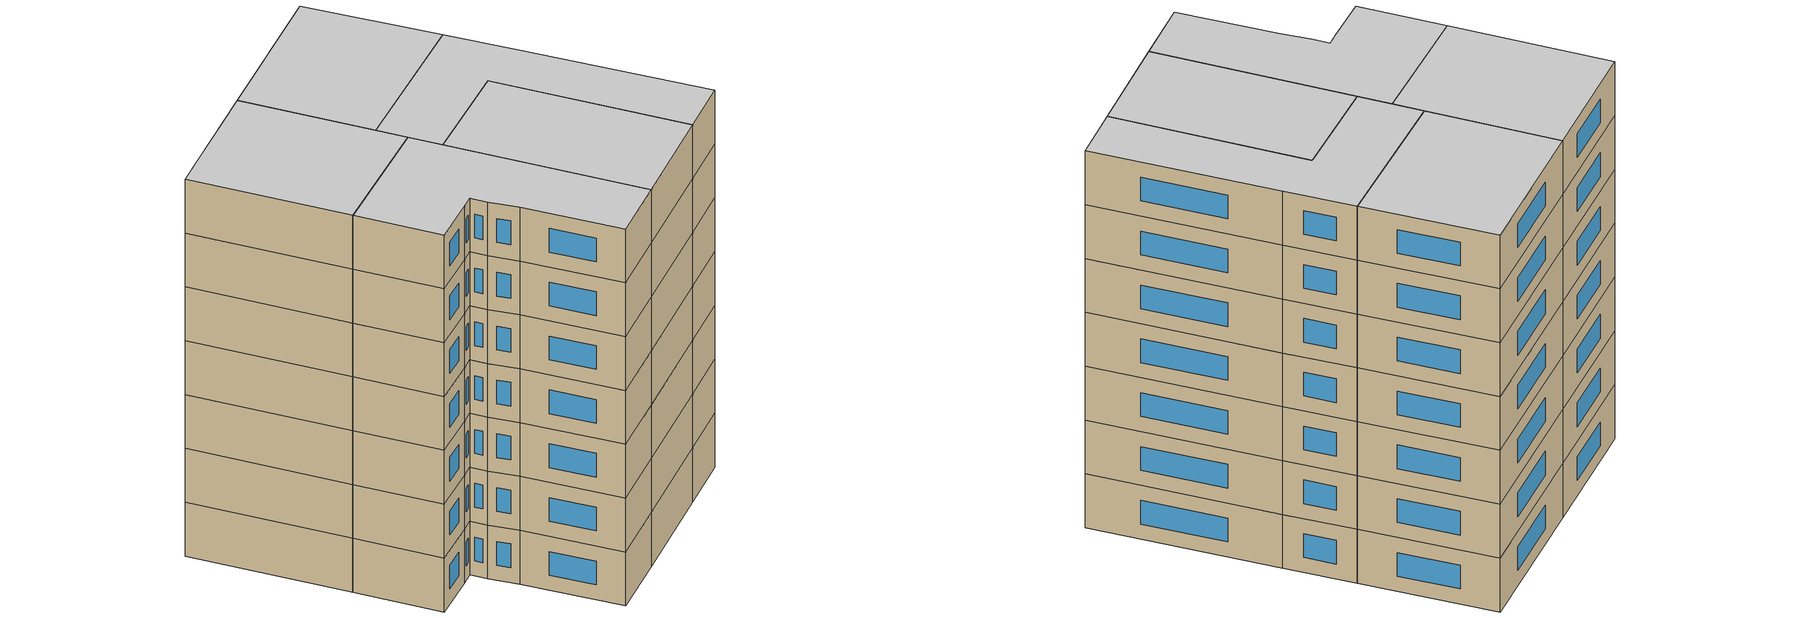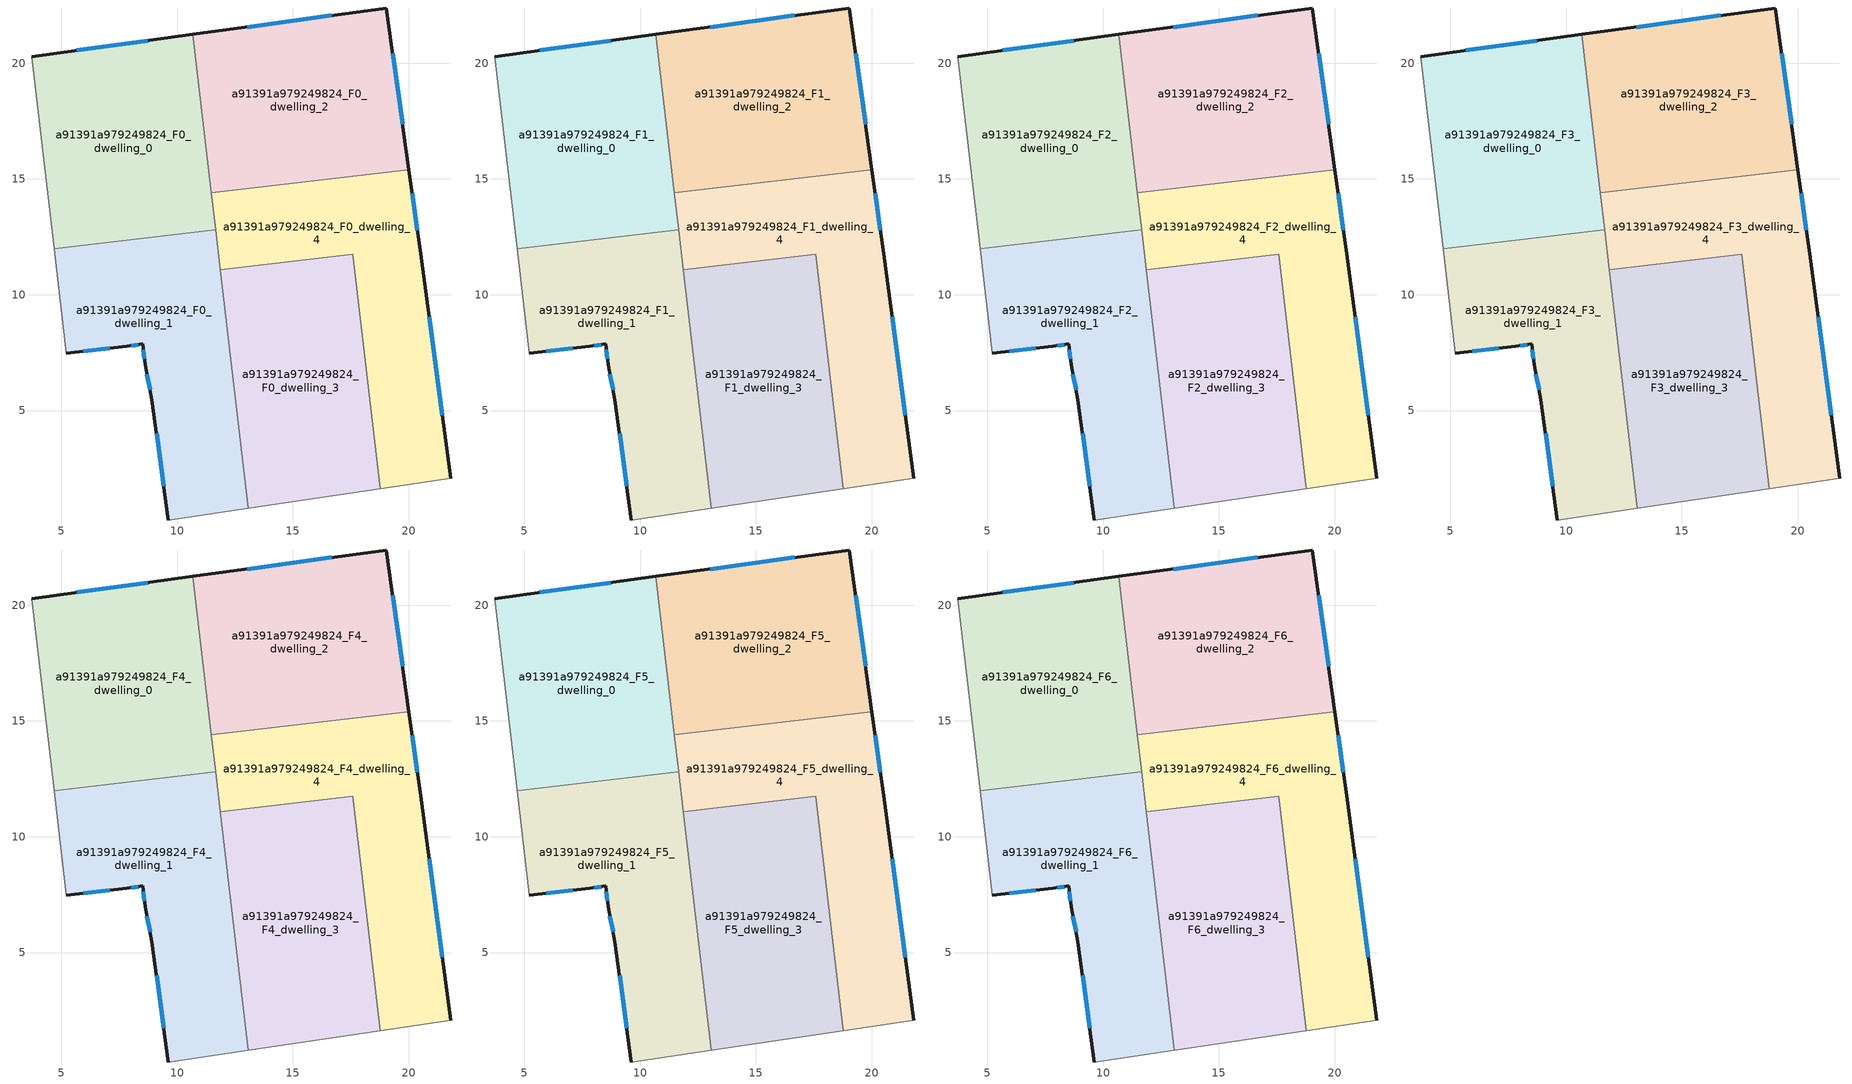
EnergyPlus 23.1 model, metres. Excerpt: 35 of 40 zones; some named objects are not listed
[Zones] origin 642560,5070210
a91391a979249824_F0_dwelling_0
 floor ground (EU_floor_Construction): 10.68,21.24 11.67,12.8 4.69,11.98 3.72,20.29 z0
 wall outside (EU_wall_Construction): 10.68,21.24 3.72,20.29 z0:3
 wall adiabatic (EU_wall_Construction): 3.72,20.29 4.69,11.98 z0:3
 wall to a91391a979249824_F0_dwelling_2 (EU_wall_Construction): 11.48,14.41 10.68,21.24 z0:3
 wall to a91391a979249824_F0_dwelling_1 (EU_wall_Construction): 4.69,11.98 11.67,12.8 z0:3
 wall to a91391a979249824_F0_dwelling_4 (EU_wall_Construction): 11.67,12.8 11.48,14.41 z0:3
 window (EU_Window_Construction): 8.73,20.97 5.67,20.56 z0.84:2.16
a91391a979249824_F0_dwelling_1
 floor ground (EU_floor_Construction): 11.67,12.8 13.08,0.78 9.61,0.27 8.92,5.47 8.61,6.98 8.52,7.88 7.81,7.78 5.21,7.48 4.69,11.98 z0
 wall outside (EU_wall_Construction): 5.21,7.48 7.81,7.78 8.52,7.88 8.61,6.98 8.92,5.47 9.61,0.27 z0:3
 wall adiabatic (EU_wall_Construction): 4.69,11.98 5.21,7.48 / 9.61,0.27 13.08,0.78 z0:3
 wall to a91391a979249824_F0_dwelling_3 (EU_wall_Construction): 13.08,0.78 11.87,11.08 z0:3
 wall to a91391a979249824_F0_dwelling_4 (EU_wall_Construction): 11.87,11.08 11.67,12.8 z0:3
 window (EU_Window_Construction): 8.01,7.81 8.32,7.85 / 5.94,7.56 7.09,7.69 / 9.11,4.02 9.42,1.73 / 8.7,6.56 8.83,5.9 / 8.54,7.62 8.59,7.23 z0.84:2.16
a91391a979249824_F0_dwelling_2
 floor ground (EU_floor_Construction): 19.03,22.38 20.01,15.41 11.48,14.41 10.68,21.24 z0
 wall outside (EU_wall_Construction): 20.01,15.41 19.03,22.38 10.68,21.24 z0:3
 wall to a91391a979249824_F0_dwelling_4 (EU_wall_Construction): 11.48,14.41 20.01,15.41 z0:3
 window (EU_Window_Construction): 19.74,17.36 19.3,20.43 / 16.69,22.06 13.02,21.56 z0.84:2.16
a91391a979249824_F0_dwelling_3
 floor ground (EU_floor_Construction): 17.59,11.75 18.78,1.62 13.08,0.78 11.87,11.08 z0
 wall to a91391a979249824_F0_dwelling_4 (EU_wall_Construction): 18.78,1.62 17.59,11.75 11.87,11.08 z0:3
 wall adiabatic (EU_wall_Construction): 13.08,0.78 18.78,1.62 z0:3
a91391a979249824_F0_dwelling_4
 floor ground (EU_floor_Construction): 20.01,15.41 20.53,11.78 21.82,2.07 18.78,1.62 17.59,11.75 11.87,11.08 11.48,14.41 z0
 wall outside (EU_wall_Construction): 21.82,2.07 20.53,11.78 20.01,15.41 z0:3
 wall adiabatic (EU_wall_Construction): 18.78,1.62 21.82,2.07 z0:3
 window (EU_Window_Construction): 20.38,12.79 20.16,14.39 / 21.46,4.79 20.89,9.06 z0.84:2.16
a91391a979249824_F1_dwelling_0
 floor to a91391a979249824_F0_dwelling_0 (EU_floor_Construction): 10.68,21.24 11.67,12.8 4.69,11.98 3.72,20.29 z3
 wall outside (EU_wall_Construction): 10.68,21.24 3.72,20.29 z3:6
 wall adiabatic (EU_wall_Construction): 3.72,20.29 4.69,11.98 z3:6
 wall to a91391a979249824_F1_dwelling_2 (EU_wall_Construction): 11.48,14.41 10.68,21.24 z3:6
 wall to a91391a979249824_F1_dwelling_1 (EU_wall_Construction): 4.69,11.98 11.67,12.8 z3:6
 wall to a91391a979249824_F1_dwelling_4 (EU_wall_Construction): 11.67,12.8 11.48,14.41 z3:6
 window (EU_Window_Construction): 8.73,20.97 5.67,20.56 z3.84:5.16
a91391a979249824_F1_dwelling_1
 floor to a91391a979249824_F0_dwelling_1 (EU_floor_Construction): 11.67,12.8 13.08,0.78 9.61,0.27 8.92,5.47 8.61,6.98 8.52,7.88 7.81,7.78 5.21,7.48 4.69,11.98 z3
 wall outside (EU_wall_Construction): 5.21,7.48 7.81,7.78 8.52,7.88 8.61,6.98 8.92,5.47 9.61,0.27 z3:6
 wall adiabatic (EU_wall_Construction): 4.69,11.98 5.21,7.48 / 9.61,0.27 13.08,0.78 z3:6
 wall to a91391a979249824_F1_dwelling_3 (EU_wall_Construction): 13.08,0.78 11.87,11.08 z3:6
 wall to a91391a979249824_F1_dwelling_4 (EU_wall_Construction): 11.87,11.08 11.67,12.8 z3:6
 window (EU_Window_Construction): 8.01,7.81 8.32,7.85 / 5.94,7.56 7.09,7.69 / 9.11,4.02 9.42,1.73 / 8.7,6.56 8.83,5.9 / 8.54,7.62 8.59,7.23 z3.84:5.16
a91391a979249824_F1_dwelling_2
 floor to a91391a979249824_F0_dwelling_2 (EU_floor_Construction): 19.03,22.38 20.01,15.41 11.48,14.41 10.68,21.24 z3
 wall outside (EU_wall_Construction): 20.01,15.41 19.03,22.38 10.68,21.24 z3:6
 wall to a91391a979249824_F1_dwelling_4 (EU_wall_Construction): 11.48,14.41 20.01,15.41 z3:6
 window (EU_Window_Construction): 19.74,17.36 19.3,20.43 / 16.69,22.06 13.02,21.56 z3.84:5.16
a91391a979249824_F1_dwelling_3
 floor to a91391a979249824_F0_dwelling_3 (EU_floor_Construction): 17.59,11.75 18.78,1.62 13.08,0.78 11.87,11.08 z3
 wall to a91391a979249824_F1_dwelling_4 (EU_wall_Construction): 18.78,1.62 17.59,11.75 11.87,11.08 z3:6
 wall adiabatic (EU_wall_Construction): 13.08,0.78 18.78,1.62 z3:6
a91391a979249824_F1_dwelling_4
 floor to a91391a979249824_F0_dwelling_4 (EU_floor_Construction): 20.01,15.41 20.53,11.78 21.82,2.07 18.78,1.62 17.59,11.75 11.87,11.08 11.48,14.41 z3
 wall outside (EU_wall_Construction): 21.82,2.07 20.53,11.78 20.01,15.41 z3:6
 wall adiabatic (EU_wall_Construction): 18.78,1.62 21.82,2.07 z3:6
 window (EU_Window_Construction): 20.38,12.79 20.16,14.39 / 21.46,4.79 20.89,9.06 z3.84:5.16
a91391a979249824_F2_dwelling_0
 floor to a91391a979249824_F1_dwelling_0 (EU_floor_Construction): 10.68,21.24 11.67,12.8 4.69,11.98 3.72,20.29 z6
 wall outside (EU_wall_Construction): 10.68,21.24 3.72,20.29 z6:9
 wall adiabatic (EU_wall_Construction): 3.72,20.29 4.69,11.98 z6:9
 wall to a91391a979249824_F2_dwelling_2 (EU_wall_Construction): 11.48,14.41 10.68,21.24 z6:9
 wall to a91391a979249824_F2_dwelling_1 (EU_wall_Construction): 4.69,11.98 11.67,12.8 z6:9
 wall to a91391a979249824_F2_dwelling_4 (EU_wall_Construction): 11.67,12.8 11.48,14.41 z6:9
 window (EU_Window_Construction): 8.73,20.97 5.67,20.56 z6.84:8.16
a91391a979249824_F2_dwelling_1
 floor to a91391a979249824_F1_dwelling_1 (EU_floor_Construction): 11.67,12.8 13.08,0.78 9.61,0.27 8.92,5.47 8.61,6.98 8.52,7.88 7.81,7.78 5.21,7.48 4.69,11.98 z6
 wall outside (EU_wall_Construction): 5.21,7.48 7.81,7.78 8.52,7.88 8.61,6.98 8.92,5.47 9.61,0.27 z6:9
 wall adiabatic (EU_wall_Construction): 4.69,11.98 5.21,7.48 / 9.61,0.27 13.08,0.78 z6:9
 wall to a91391a979249824_F2_dwelling_3 (EU_wall_Construction): 13.08,0.78 11.87,11.08 z6:9
 wall to a91391a979249824_F2_dwelling_4 (EU_wall_Construction): 11.87,11.08 11.67,12.8 z6:9
 window (EU_Window_Construction): 8.01,7.81 8.32,7.85 / 5.94,7.56 7.09,7.69 / 9.11,4.02 9.42,1.73 / 8.7,6.56 8.83,5.9 / 8.54,7.62 8.59,7.23 z6.84:8.16
a91391a979249824_F2_dwelling_2
 floor to a91391a979249824_F1_dwelling_2 (EU_floor_Construction): 19.03,22.38 20.01,15.41 11.48,14.41 10.68,21.24 z6
 wall outside (EU_wall_Construction): 20.01,15.41 19.03,22.38 10.68,21.24 z6:9
 wall to a91391a979249824_F2_dwelling_4 (EU_wall_Construction): 11.48,14.41 20.01,15.41 z6:9
 window (EU_Window_Construction): 19.74,17.36 19.3,20.43 / 16.69,22.06 13.02,21.56 z6.84:8.16
a91391a979249824_F2_dwelling_3
 floor to a91391a979249824_F1_dwelling_3 (EU_floor_Construction): 17.59,11.75 18.78,1.62 13.08,0.78 11.87,11.08 z6
 wall to a91391a979249824_F2_dwelling_4 (EU_wall_Construction): 18.78,1.62 17.59,11.75 11.87,11.08 z6:9
 wall adiabatic (EU_wall_Construction): 13.08,0.78 18.78,1.62 z6:9
a91391a979249824_F2_dwelling_4
 floor to a91391a979249824_F1_dwelling_4 (EU_floor_Construction): 20.01,15.41 20.53,11.78 21.82,2.07 18.78,1.62 17.59,11.75 11.87,11.08 11.48,14.41 z6
 wall outside (EU_wall_Construction): 21.82,2.07 20.53,11.78 20.01,15.41 z6:9
 wall adiabatic (EU_wall_Construction): 18.78,1.62 21.82,2.07 z6:9
 window (EU_Window_Construction): 20.38,12.79 20.16,14.39 / 21.46,4.79 20.89,9.06 z6.84:8.16
a91391a979249824_F3_dwelling_0
 floor to a91391a979249824_F2_dwelling_0 (EU_floor_Construction): 10.68,21.24 11.67,12.8 4.69,11.98 3.72,20.29 z9
 wall outside (EU_wall_Construction): 10.68,21.24 3.72,20.29 z9:12
 wall adiabatic (EU_wall_Construction): 3.72,20.29 4.69,11.98 z9:12
 wall to a91391a979249824_F3_dwelling_2 (EU_wall_Construction): 11.48,14.41 10.68,21.24 z9:12
 wall to a91391a979249824_F3_dwelling_1 (EU_wall_Construction): 4.69,11.98 11.67,12.8 z9:12
 wall to a91391a979249824_F3_dwelling_4 (EU_wall_Construction): 11.67,12.8 11.48,14.41 z9:12
 window (EU_Window_Construction): 8.73,20.97 5.67,20.56 z9.84:11.16
a91391a979249824_F3_dwelling_1
 floor to a91391a979249824_F2_dwelling_1 (EU_floor_Construction): 11.67,12.8 13.08,0.78 9.61,0.27 8.92,5.47 8.61,6.98 8.52,7.88 7.81,7.78 5.21,7.48 4.69,11.98 z9
 wall outside (EU_wall_Construction): 5.21,7.48 7.81,7.78 8.52,7.88 8.61,6.98 8.92,5.47 9.61,0.27 z9:12
 wall adiabatic (EU_wall_Construction): 4.69,11.98 5.21,7.48 / 9.61,0.27 13.08,0.78 z9:12
 wall to a91391a979249824_F3_dwelling_3 (EU_wall_Construction): 13.08,0.78 11.87,11.08 z9:12
 wall to a91391a979249824_F3_dwelling_4 (EU_wall_Construction): 11.87,11.08 11.67,12.8 z9:12
 window (EU_Window_Construction): 8.01,7.81 8.32,7.85 / 5.94,7.56 7.09,7.69 / 9.11,4.02 9.42,1.73 / 8.7,6.56 8.83,5.9 / 8.54,7.62 8.59,7.23 z9.84:11.16
a91391a979249824_F3_dwelling_2
 floor to a91391a979249824_F2_dwelling_2 (EU_floor_Construction): 19.03,22.38 20.01,15.41 11.48,14.41 10.68,21.24 z9
 wall outside (EU_wall_Construction): 20.01,15.41 19.03,22.38 10.68,21.24 z9:12
 wall to a91391a979249824_F3_dwelling_4 (EU_wall_Construction): 11.48,14.41 20.01,15.41 z9:12
 window (EU_Window_Construction): 19.74,17.36 19.3,20.43 / 16.69,22.06 13.02,21.56 z9.84:11.16
a91391a979249824_F3_dwelling_3
 floor to a91391a979249824_F2_dwelling_3 (EU_floor_Construction): 17.59,11.75 18.78,1.62 13.08,0.78 11.87,11.08 z9
 wall to a91391a979249824_F3_dwelling_4 (EU_wall_Construction): 18.78,1.62 17.59,11.75 11.87,11.08 z9:12
 wall adiabatic (EU_wall_Construction): 13.08,0.78 18.78,1.62 z9:12
a91391a979249824_F3_dwelling_4
 floor to a91391a979249824_F2_dwelling_4 (EU_floor_Construction): 20.01,15.41 20.53,11.78 21.82,2.07 18.78,1.62 17.59,11.75 11.87,11.08 11.48,14.41 z9
 wall outside (EU_wall_Construction): 21.82,2.07 20.53,11.78 20.01,15.41 z9:12
 wall adiabatic (EU_wall_Construction): 18.78,1.62 21.82,2.07 z9:12
 window (EU_Window_Construction): 20.38,12.79 20.16,14.39 / 21.46,4.79 20.89,9.06 z9.84:11.16
a91391a979249824_F4_dwelling_0
 floor to a91391a979249824_F3_dwelling_0 (EU_floor_Construction): 10.68,21.24 11.67,12.8 4.69,11.98 3.72,20.29 z12
 wall outside (EU_wall_Construction): 10.68,21.24 3.72,20.29 z12:15
 wall adiabatic (EU_wall_Construction): 3.72,20.29 4.69,11.98 z12:15
 wall to a91391a979249824_F4_dwelling_2 (EU_wall_Construction): 11.48,14.41 10.68,21.24 z12:15
 wall to a91391a979249824_F4_dwelling_1 (EU_wall_Construction): 4.69,11.98 11.67,12.8 z12:15
 wall to a91391a979249824_F4_dwelling_4 (EU_wall_Construction): 11.67,12.8 11.48,14.41 z12:15
 window (EU_Window_Construction): 8.73,20.97 5.67,20.56 z12.84:14.16
a91391a979249824_F4_dwelling_1
 floor to a91391a979249824_F3_dwelling_1 (EU_floor_Construction): 11.67,12.8 13.08,0.78 9.61,0.27 8.92,5.47 8.61,6.98 8.52,7.88 7.81,7.78 5.21,7.48 4.69,11.98 z12
 wall outside (EU_wall_Construction): 5.21,7.48 7.81,7.78 8.52,7.88 8.61,6.98 8.92,5.47 9.61,0.27 z12:15
 wall adiabatic (EU_wall_Construction): 4.69,11.98 5.21,7.48 / 9.61,0.27 13.08,0.78 z12:15
 wall to a91391a979249824_F4_dwelling_3 (EU_wall_Construction): 13.08,0.78 11.87,11.08 z12:15
 wall to a91391a979249824_F4_dwelling_4 (EU_wall_Construction): 11.87,11.08 11.67,12.8 z12:15
 window (EU_Window_Construction): 8.01,7.81 8.32,7.85 / 5.94,7.56 7.09,7.69 / 9.11,4.02 9.42,1.73 / 8.7,6.56 8.83,5.9 / 8.54,7.62 8.59,7.23 z12.84:14.16
a91391a979249824_F4_dwelling_2
 floor to a91391a979249824_F3_dwelling_2 (EU_floor_Construction): 19.03,22.38 20.01,15.41 11.48,14.41 10.68,21.24 z12
 wall outside (EU_wall_Construction): 20.01,15.41 19.03,22.38 10.68,21.24 z12:15
 wall to a91391a979249824_F4_dwelling_4 (EU_wall_Construction): 11.48,14.41 20.01,15.41 z12:15
 window (EU_Window_Construction): 19.74,17.36 19.3,20.43 / 16.69,22.06 13.02,21.56 z12.84:14.16
a91391a979249824_F4_dwelling_3
 floor to a91391a979249824_F3_dwelling_3 (EU_floor_Construction): 17.59,11.75 18.78,1.62 13.08,0.78 11.87,11.08 z12
 wall to a91391a979249824_F4_dwelling_4 (EU_wall_Construction): 18.78,1.62 17.59,11.75 11.87,11.08 z12:15
 wall adiabatic (EU_wall_Construction): 13.08,0.78 18.78,1.62 z12:15
a91391a979249824_F4_dwelling_4
 floor to a91391a979249824_F3_dwelling_4 (EU_floor_Construction): 20.01,15.41 20.53,11.78 21.82,2.07 18.78,1.62 17.59,11.75 11.87,11.08 11.48,14.41 z12
 wall outside (EU_wall_Construction): 21.82,2.07 20.53,11.78 20.01,15.41 z12:15
 wall adiabatic (EU_wall_Construction): 18.78,1.62 21.82,2.07 z12:15
 window (EU_Window_Construction): 20.38,12.79 20.16,14.39 / 21.46,4.79 20.89,9.06 z12.84:14.16
a91391a979249824_F5_dwelling_0
 floor to a91391a979249824_F4_dwelling_0 (EU_floor_Construction): 10.68,21.24 11.67,12.8 4.69,11.98 3.72,20.29 z15
 wall outside (EU_wall_Construction): 10.68,21.24 3.72,20.29 z15:18
 wall adiabatic (EU_wall_Construction): 3.72,20.29 4.69,11.98 z15:18
 wall to a91391a979249824_F5_dwelling_2 (EU_wall_Construction): 11.48,14.41 10.68,21.24 z15:18
 wall to a91391a979249824_F5_dwelling_1 (EU_wall_Construction): 4.69,11.98 11.67,12.8 z15:18
 wall to a91391a979249824_F5_dwelling_4 (EU_wall_Construction): 11.67,12.8 11.48,14.41 z15:18
 window (EU_Window_Construction): 8.73,20.97 5.67,20.56 z15.84:17.16
a91391a979249824_F5_dwelling_1
 floor to a91391a979249824_F4_dwelling_1 (EU_floor_Construction): 11.67,12.8 13.08,0.78 9.61,0.27 8.92,5.47 8.61,6.98 8.52,7.88 7.81,7.78 5.21,7.48 4.69,11.98 z15
 wall outside (EU_wall_Construction): 5.21,7.48 7.81,7.78 8.52,7.88 8.61,6.98 8.92,5.47 9.61,0.27 z15:18
 wall adiabatic (EU_wall_Construction): 4.69,11.98 5.21,7.48 / 9.61,0.27 13.08,0.78 z15:18
 wall to a91391a979249824_F5_dwelling_3 (EU_wall_Construction): 13.08,0.78 11.87,11.08 z15:18
 wall to a91391a979249824_F5_dwelling_4 (EU_wall_Construction): 11.87,11.08 11.67,12.8 z15:18
 window (EU_Window_Construction): 8.01,7.81 8.32,7.85 / 5.94,7.56 7.09,7.69 / 9.11,4.02 9.42,1.73 / 8.7,6.56 8.83,5.9 / 8.54,7.62 8.59,7.23 z15.84:17.16
a91391a979249824_F5_dwelling_2
 floor to a91391a979249824_F4_dwelling_2 (EU_floor_Construction): 19.03,22.38 20.01,15.41 11.48,14.41 10.68,21.24 z15
 wall outside (EU_wall_Construction): 20.01,15.41 19.03,22.38 10.68,21.24 z15:18
 wall to a91391a979249824_F5_dwelling_4 (EU_wall_Construction): 11.48,14.41 20.01,15.41 z15:18
 window (EU_Window_Construction): 19.74,17.36 19.3,20.43 / 16.69,22.06 13.02,21.56 z15.84:17.16
a91391a979249824_F5_dwelling_3
 floor to a91391a979249824_F4_dwelling_3 (EU_floor_Construction): 17.59,11.75 18.78,1.62 13.08,0.78 11.87,11.08 z15
 wall to a91391a979249824_F5_dwelling_4 (EU_wall_Construction): 18.78,1.62 17.59,11.75 11.87,11.08 z15:18
 wall adiabatic (EU_wall_Construction): 13.08,0.78 18.78,1.62 z15:18
a91391a979249824_F5_dwelling_4
 floor to a91391a979249824_F4_dwelling_4 (EU_floor_Construction): 20.01,15.41 20.53,11.78 21.82,2.07 18.78,1.62 17.59,11.75 11.87,11.08 11.48,14.41 z15
 wall outside (EU_wall_Construction): 21.82,2.07 20.53,11.78 20.01,15.41 z15:18
 wall adiabatic (EU_wall_Construction): 18.78,1.62 21.82,2.07 z15:18
 window (EU_Window_Construction): 20.38,12.79 20.16,14.39 / 21.46,4.79 20.89,9.06 z15.84:17.16
a91391a979249824_F6_dwelling_0
 floor to a91391a979249824_F5_dwelling_0 (EU_floor_Construction): 10.68,21.24 11.67,12.8 4.69,11.98 3.72,20.29 z18
 wall outside (EU_wall_Construction): 10.68,21.24 3.72,20.29 z18:21
 wall adiabatic (EU_wall_Construction): 3.72,20.29 4.69,11.98 z18:21
 wall to a91391a979249824_F6_dwelling_2 (EU_wall_Construction): 11.48,14.41 10.68,21.24 z18:21
 wall to a91391a979249824_F6_dwelling_1 (EU_wall_Construction): 4.69,11.98 11.67,12.8 z18:21
 wall to a91391a979249824_F6_dwelling_4 (EU_wall_Construction): 11.67,12.8 11.48,14.41 z18:21
 window (EU_Window_Construction): 8.73,20.97 5.67,20.56 z18.84:20.16
 ceiling to a91391a979249824_F7_dwelling_0 (EU_floor_Construction): 11.67,12.8 10.68,21.24 3.72,20.29 4.69,11.98 z21
a91391a979249824_F6_dwelling_1
 floor to a91391a979249824_F5_dwelling_1 (EU_floor_Construction): 11.67,12.8 13.08,0.78 9.61,0.27 8.92,5.47 8.61,6.98 8.52,7.88 7.81,7.78 5.21,7.48 4.69,11.98 z18
 wall outside (EU_wall_Construction): 5.21,7.48 7.81,7.78 8.52,7.88 8.61,6.98 8.92,5.47 9.61,0.27 z18:21
 wall adiabatic (EU_wall_Construction): 4.69,11.98 5.21,7.48 / 9.61,0.27 13.08,0.78 z18:21
 wall to a91391a979249824_F6_dwelling_3 (EU_wall_Construction): 13.08,0.78 11.87,11.08 z18:21
 wall to a91391a979249824_F6_dwelling_4 (EU_wall_Construction): 11.87,11.08 11.67,12.8 z18:21
 window (EU_Window_Construction): 8.01,7.81 8.32,7.85 / 5.94,7.56 7.09,7.69 / 9.11,4.02 9.42,1.73 / 8.7,6.56 8.83,5.9 / 8.54,7.62 8.59,7.23 z18.84:20.16
 ceiling to a91391a979249824_F7_dwelling_1 (EU_floor_Construction): 13.08,0.78 11.67,12.8 4.69,11.98 5.21,7.48 7.81,7.78 8.52,7.88 8.61,6.98 8.92,5.47 9.61,0.27 z21
a91391a979249824_F6_dwelling_2
 floor to a91391a979249824_F5_dwelling_2 (EU_floor_Construction): 19.03,22.38 20.01,15.41 11.48,14.41 10.68,21.24 z18
 wall outside (EU_wall_Construction): 20.01,15.41 19.03,22.38 10.68,21.24 z18:21
 wall to a91391a979249824_F6_dwelling_4 (EU_wall_Construction): 11.48,14.41 20.01,15.41 z18:21
 window (EU_Window_Construction): 19.74,17.36 19.3,20.43 / 16.69,22.06 13.02,21.56 z18.84:20.16
 ceiling to a91391a979249824_F7_dwelling_2 (EU_floor_Construction): 20.01,15.41 19.03,22.38 10.68,21.24 11.48,14.41 z21
a91391a979249824_F6_dwelling_3
 floor to a91391a979249824_F5_dwelling_3 (EU_floor_Construction): 17.59,11.75 18.78,1.62 13.08,0.78 11.87,11.08 z18
 wall to a91391a979249824_F6_dwelling_4 (EU_wall_Construction): 18.78,1.62 17.59,11.75 11.87,11.08 z18:21
 wall adiabatic (EU_wall_Construction): 13.08,0.78 18.78,1.62 z18:21
 ceiling to a91391a979249824_F7_dwelling_3 (EU_floor_Construction): 18.78,1.62 17.59,11.75 11.87,11.08 13.08,0.78 z21
a91391a979249824_F6_dwelling_4
 floor to a91391a979249824_F5_dwelling_4 (EU_floor_Construction): 20.01,15.41 20.53,11.78 21.82,2.07 18.78,1.62 17.59,11.75 11.87,11.08 11.48,14.41 z18
 wall outside (EU_wall_Construction): 21.82,2.07 20.53,11.78 20.01,15.41 z18:21
 wall adiabatic (EU_wall_Construction): 18.78,1.62 21.82,2.07 z18:21
 window (EU_Window_Construction): 20.38,12.79 20.16,14.39 / 21.46,4.79 20.89,9.06 z18.84:20.16
 ceiling to a91391a979249824_F7_dwelling_4 (EU_floor_Construction): 21.82,2.07 20.53,11.78 20.01,15.41 11.48,14.41 11.87,11.08 17.59,11.75 18.78,1.62 z21
[Building]
EU S2 Campaign: North Axis=0; Terrain=City; Solar Distribution=FullExterior
[Site:Location]
Lyon-Bron: Latitude=45.75; Longitude=5; Time Zone=1; Elevation=198
[SizingPeriod:WeatherFileDays]
AnnualSizingPeriod: Begin Month=1; Begin Day of Month=1; End Month=12; End Day of Month=31; Day of Week for Start Day=Monday; Use Weather File Daylight Saving Period=No; Use Weather File Rain and Snow Indicators=No
[MATERIAL]
EU_InternalMass_Material: Roughness=MediumRough; Thickness=0.1; Conductivity=1; Density=1800; Specific Heat=900; Thermal Absorptance=0.9; Solar Absorptance=0.7; Visible Absorptance=0.7
[MATERIAL:NOMASS] Roughness=MediumRough; Thermal Absorptance=0.9; Solar Absorptance=0.7; Visible Absorptance=0.7
Name | Thermal Resistance
EU_wall_NoMass | 0.776494
EU_floor_NoMass | 0.421597
[WINDOWMATERIAL:SIMPLEGLAZINGSYSTEM]
EU_Window_SimpleGlazing: UFactor=4.24961; Solar Heat Gain Coefficient=0.83; Visible Transmittance=0.83
[CONSTRUCTION]
EU_wall_Construction: EU_wall_NoMass
EU_floor_Construction: EU_floor_NoMass
EU_Window_Construction: EU_Window_SimpleGlazing
EU_InternalMass_Construction: EU_InternalMass_Material
[ZONE] Type=1; Multiplier=1; Ceiling Height=autocalculate; Floor Area=autocalculate; Part of Total Floor Area=Yes
Name | Volume
a91391a979249824_F0_dwelling_0; a91391a979249824_F1_dwelling_0; a91391a979249824_F2_dwelling_0; a91391a979249824_F3_dwelling_0; a91391a979249824_F4_dwelling_0; a91391a979249824_F5_dwelling_0; a91391a979249824_F6_dwelling_0 | 177.734
a91391a979249824_F0_dwelling_1; a91391a979249824_F1_dwelling_1; a91391a979249824_F2_dwelling_1; a91391a979249824_F3_dwelling_1; a91391a979249824_F4_dwelling_1; a91391a979249824_F5_dwelling_1; a91391a979249824_F6_dwelling_1 | 177.724
a91391a979249824_F0_dwelling_2; a91391a979249824_F1_dwelling_2; a91391a979249824_F2_dwelling_2; a91391a979249824_F3_dwelling_2; a91391a979249824_F4_dwelling_2; a91391a979249824_F5_dwelling_2; a91391a979249824_F6_dwelling_2 | 177.727
a91391a979249824_F0_dwelling_3; a91391a979249824_F1_dwelling_3; a91391a979249824_F2_dwelling_3; a91391a979249824_F3_dwelling_3; a91391a979249824_F4_dwelling_3; a91391a979249824_F5_dwelling_3; a91391a979249824_F6_dwelling_3 | 177.729
a91391a979249824_F0_dwelling_4; a91391a979249824_F1_dwelling_4; a91391a979249824_F2_dwelling_4; a91391a979249824_F3_dwelling_4; a91391a979249824_F4_dwelling_4; a91391a979249824_F5_dwelling_4; a91391a979249824_F6_dwelling_4 | 177.743
[INTERNALMASS] Construction=EU_InternalMass_Construction
Name | Zone or ZoneList | Surface Area
a91391a979249824_F0_dwelling_0_EU_InternalMass | a91391a979249824_F0_dwelling_0 | 59.2442
a91391a979249824_F0_dwelling_1_EU_InternalMass | a91391a979249824_F0_dwelling_1 | 59.2413
a91391a979249824_F0_dwelling_2_EU_InternalMass | a91391a979249824_F0_dwelling_2 | 59.2449
a91391a979249824_F0_dwelling_3_EU_InternalMass | a91391a979249824_F0_dwelling_3 | 59.2439
a91391a979249824_F0_dwelling_4_EU_InternalMass | a91391a979249824_F0_dwelling_4 | 59.2475
a91391a979249824_F1_dwelling_0_EU_InternalMass | a91391a979249824_F1_dwelling_0 | 59.2442
a91391a979249824_F1_dwelling_1_EU_InternalMass | a91391a979249824_F1_dwelling_1 | 59.2413
a91391a979249824_F1_dwelling_2_EU_InternalMass | a91391a979249824_F1_dwelling_2 | 59.2449
a91391a979249824_F1_dwelling_3_EU_InternalMass | a91391a979249824_F1_dwelling_3 | 59.2439
a91391a979249824_F1_dwelling_4_EU_InternalMass | a91391a979249824_F1_dwelling_4 | 59.2475
a91391a979249824_F2_dwelling_0_EU_InternalMass | a91391a979249824_F2_dwelling_0 | 59.2442
a91391a979249824_F2_dwelling_1_EU_InternalMass | a91391a979249824_F2_dwelling_1 | 59.2413
a91391a979249824_F2_dwelling_2_EU_InternalMass | a91391a979249824_F2_dwelling_2 | 59.2449
a91391a979249824_F2_dwelling_3_EU_InternalMass | a91391a979249824_F2_dwelling_3 | 59.2439
a91391a979249824_F2_dwelling_4_EU_InternalMass | a91391a979249824_F2_dwelling_4 | 59.2475
a91391a979249824_F3_dwelling_0_EU_InternalMass | a91391a979249824_F3_dwelling_0 | 59.2442
a91391a979249824_F3_dwelling_1_EU_InternalMass | a91391a979249824_F3_dwelling_1 | 59.2413
a91391a979249824_F3_dwelling_2_EU_InternalMass | a91391a979249824_F3_dwelling_2 | 59.2449
a91391a979249824_F3_dwelling_3_EU_InternalMass | a91391a979249824_F3_dwelling_3 | 59.2439
a91391a979249824_F3_dwelling_4_EU_InternalMass | a91391a979249824_F3_dwelling_4 | 59.2475
a91391a979249824_F4_dwelling_0_EU_InternalMass | a91391a979249824_F4_dwelling_0 | 59.2442
a91391a979249824_F4_dwelling_1_EU_InternalMass | a91391a979249824_F4_dwelling_1 | 59.2413
a91391a979249824_F4_dwelling_2_EU_InternalMass | a91391a979249824_F4_dwelling_2 | 59.2449
a91391a979249824_F4_dwelling_3_EU_InternalMass | a91391a979249824_F4_dwelling_3 | 59.2439
a91391a979249824_F4_dwelling_4_EU_InternalMass | a91391a979249824_F4_dwelling_4 | 59.2475
a91391a979249824_F5_dwelling_0_EU_InternalMass | a91391a979249824_F5_dwelling_0 | 59.2442
a91391a979249824_F5_dwelling_1_EU_InternalMass | a91391a979249824_F5_dwelling_1 | 59.2413
a91391a979249824_F5_dwelling_2_EU_InternalMass | a91391a979249824_F5_dwelling_2 | 59.2449
a91391a979249824_F5_dwelling_3_EU_InternalMass | a91391a979249824_F5_dwelling_3 | 59.2439
a91391a979249824_F5_dwelling_4_EU_InternalMass | a91391a979249824_F5_dwelling_4 | 59.2475
a91391a979249824_F6_dwelling_0_EU_InternalMass | a91391a979249824_F6_dwelling_0 | 59.2442
a91391a979249824_F6_dwelling_1_EU_InternalMass | a91391a979249824_F6_dwelling_1 | 59.2413
a91391a979249824_F6_dwelling_2_EU_InternalMass | a91391a979249824_F6_dwelling_2 | 59.2449
a91391a979249824_F6_dwelling_3_EU_InternalMass | a91391a979249824_F6_dwelling_3 | 59.2439
a91391a979249824_F6_dwelling_4_EU_InternalMass | a91391a979249824_F6_dwelling_4 | 59.2475
[OTHEREQUIPMENT] Fuel Type=Electricity; Design Level Calculation Method=Watts/Area; Power per Zone Floor Area=1; Fraction Latent=0; Fraction Radiant=0; Fraction Lost=0; Carbon Dioxide Generation Rate=0; EndUse Subcategory=EU_Step8_InternalGains
Name | Zone or ZoneList or Space or SpaceList | Schedule
EU_Step8_InternalGain_a91391a979249824_F0_dwelling_0_f000 | a91391a979249824_F0_dwelling_0 | EU_Step8_GainSchedule_a91391a979249824_F0_dwelling_0_f000
EU_Step8_InternalGain_a91391a979249824_F0_dwelling_1_f000 | a91391a979249824_F0_dwelling_1 | EU_Step8_GainSchedule_a91391a979249824_F0_dwelling_1_f000
EU_Step8_InternalGain_a91391a979249824_F0_dwelling_2_f000 | a91391a979249824_F0_dwelling_2 | EU_Step8_GainSchedule_a91391a979249824_F0_dwelling_2_f000
EU_Step8_InternalGain_a91391a979249824_F0_dwelling_3_f000 | a91391a979249824_F0_dwelling_3 | EU_Step8_GainSchedule_a91391a979249824_F0_dwelling_3_f000
EU_Step8_InternalGain_a91391a979249824_F0_dwelling_4_f000 | a91391a979249824_F0_dwelling_4 | EU_Step8_GainSchedule_a91391a979249824_F0_dwelling_4_f000
EU_Step8_InternalGain_a91391a979249824_F1_dwelling_0_f000 | a91391a979249824_F1_dwelling_0 | EU_Step8_GainSchedule_a91391a979249824_F1_dwelling_0_f000
EU_Step8_InternalGain_a91391a979249824_F1_dwelling_1_f000 | a91391a979249824_F1_dwelling_1 | EU_Step8_GainSchedule_a91391a979249824_F1_dwelling_1_f000
EU_Step8_InternalGain_a91391a979249824_F1_dwelling_2_f000 | a91391a979249824_F1_dwelling_2 | EU_Step8_GainSchedule_a91391a979249824_F1_dwelling_2_f000
EU_Step8_InternalGain_a91391a979249824_F1_dwelling_3_f000 | a91391a979249824_F1_dwelling_3 | EU_Step8_GainSchedule_a91391a979249824_F1_dwelling_3_f000
EU_Step8_InternalGain_a91391a979249824_F1_dwelling_4_f000 | a91391a979249824_F1_dwelling_4 | EU_Step8_GainSchedule_a91391a979249824_F1_dwelling_4_f000
EU_Step8_InternalGain_a91391a979249824_F2_dwelling_0_f000 | a91391a979249824_F2_dwelling_0 | EU_Step8_GainSchedule_a91391a979249824_F2_dwelling_0_f000
EU_Step8_InternalGain_a91391a979249824_F2_dwelling_1_f000 | a91391a979249824_F2_dwelling_1 | EU_Step8_GainSchedule_a91391a979249824_F2_dwelling_1_f000
EU_Step8_InternalGain_a91391a979249824_F2_dwelling_2_f000 | a91391a979249824_F2_dwelling_2 | EU_Step8_GainSchedule_a91391a979249824_F2_dwelling_2_f000
EU_Step8_InternalGain_a91391a979249824_F2_dwelling_3_f000 | a91391a979249824_F2_dwelling_3 | EU_Step8_GainSchedule_a91391a979249824_F2_dwelling_3_f000
EU_Step8_InternalGain_a91391a979249824_F2_dwelling_4_f000 | a91391a979249824_F2_dwelling_4 | EU_Step8_GainSchedule_a91391a979249824_F2_dwelling_4_f000
EU_Step8_InternalGain_a91391a979249824_F3_dwelling_0_f000 | a91391a979249824_F3_dwelling_0 | EU_Step8_GainSchedule_a91391a979249824_F3_dwelling_0_f000
EU_Step8_InternalGain_a91391a979249824_F3_dwelling_1_f000 | a91391a979249824_F3_dwelling_1 | EU_Step8_GainSchedule_a91391a979249824_F3_dwelling_1_f000
EU_Step8_InternalGain_a91391a979249824_F3_dwelling_2_f000 | a91391a979249824_F3_dwelling_2 | EU_Step8_GainSchedule_a91391a979249824_F3_dwelling_2_f000
EU_Step8_InternalGain_a91391a979249824_F3_dwelling_3_f000 | a91391a979249824_F3_dwelling_3 | EU_Step8_GainSchedule_a91391a979249824_F3_dwelling_3_f000
EU_Step8_InternalGain_a91391a979249824_F3_dwelling_4_f000 | a91391a979249824_F3_dwelling_4 | EU_Step8_GainSchedule_a91391a979249824_F3_dwelling_4_f000
EU_Step8_InternalGain_a91391a979249824_F4_dwelling_0_f000 | a91391a979249824_F4_dwelling_0 | EU_Step8_GainSchedule_a91391a979249824_F4_dwelling_0_f000
EU_Step8_InternalGain_a91391a979249824_F4_dwelling_1_f000 | a91391a979249824_F4_dwelling_1 | EU_Step8_GainSchedule_a91391a979249824_F4_dwelling_1_f000
EU_Step8_InternalGain_a91391a979249824_F4_dwelling_2_f000 | a91391a979249824_F4_dwelling_2 | EU_Step8_GainSchedule_a91391a979249824_F4_dwelling_2_f000
EU_Step8_InternalGain_a91391a979249824_F4_dwelling_3_f000 | a91391a979249824_F4_dwelling_3 | EU_Step8_GainSchedule_a91391a979249824_F4_dwelling_3_f000
EU_Step8_InternalGain_a91391a979249824_F4_dwelling_4_f000 | a91391a979249824_F4_dwelling_4 | EU_Step8_GainSchedule_a91391a979249824_F4_dwelling_4_f000
EU_Step8_InternalGain_a91391a979249824_F5_dwelling_0_f000 | a91391a979249824_F5_dwelling_0 | EU_Step8_GainSchedule_a91391a979249824_F5_dwelling_0_f000
EU_Step8_InternalGain_a91391a979249824_F5_dwelling_1_f000 | a91391a979249824_F5_dwelling_1 | EU_Step8_GainSchedule_a91391a979249824_F5_dwelling_1_f000
EU_Step8_InternalGain_a91391a979249824_F5_dwelling_2_f000 | a91391a979249824_F5_dwelling_2 | EU_Step8_GainSchedule_a91391a979249824_F5_dwelling_2_f000
EU_Step8_InternalGain_a91391a979249824_F5_dwelling_3_f000 | a91391a979249824_F5_dwelling_3 | EU_Step8_GainSchedule_a91391a979249824_F5_dwelling_3_f000
EU_Step8_InternalGain_a91391a979249824_F5_dwelling_4_f000 | a91391a979249824_F5_dwelling_4 | EU_Step8_GainSchedule_a91391a979249824_F5_dwelling_4_f000
EU_Step8_InternalGain_a91391a979249824_F6_dwelling_0_f000 | a91391a979249824_F6_dwelling_0 | EU_Step8_GainSchedule_a91391a979249824_F6_dwelling_0_f000
EU_Step8_InternalGain_a91391a979249824_F6_dwelling_1_f000 | a91391a979249824_F6_dwelling_1 | EU_Step8_GainSchedule_a91391a979249824_F6_dwelling_1_f000
EU_Step8_InternalGain_a91391a979249824_F6_dwelling_2_f000 | a91391a979249824_F6_dwelling_2 | EU_Step8_GainSchedule_a91391a979249824_F6_dwelling_2_f000
EU_Step8_InternalGain_a91391a979249824_F6_dwelling_3_f000 | a91391a979249824_F6_dwelling_3 | EU_Step8_GainSchedule_a91391a979249824_F6_dwelling_3_f000
EU_Step8_InternalGain_a91391a979249824_F6_dwelling_4_f000 | a91391a979249824_F6_dwelling_4 | EU_Step8_GainSchedule_a91391a979249824_F6_dwelling_4_f000
[ZONEVENTILATION:DESIGNFLOWRATE] Schedule=EU_AlwaysOn; Design Flow Rate Calculation Method=AirChanges/Hour; Air Changes per Hour=0.693814; Ventilation Type=Natural; Fan Pressure Rise=0; Fan Total Efficiency=1; Constant Term Coefficient=1; Temperature Term Coefficient=0; Velocity Term Coefficient=0; Velocity Squared Term Coefficient=0; Minimum Indoor Temperature=-100; Maximum Indoor Temperature=100; Delta Temperature=-100; Minimum Outdoor Temperature=-100; Maximum Outdoor Temperature=100; Maximum Wind Speed=40
Name | Zone or ZoneList or Space or SpaceList
EU_ConstantAir_a91391a979249824_F0_dwelling_0 | a91391a979249824_F0_dwelling_0
EU_ConstantAir_a91391a979249824_F0_dwelling_1 | a91391a979249824_F0_dwelling_1
EU_ConstantAir_a91391a979249824_F0_dwelling_2 | a91391a979249824_F0_dwelling_2
EU_ConstantAir_a91391a979249824_F0_dwelling_3 | a91391a979249824_F0_dwelling_3
EU_ConstantAir_a91391a979249824_F0_dwelling_4 | a91391a979249824_F0_dwelling_4
EU_ConstantAir_a91391a979249824_F1_dwelling_0 | a91391a979249824_F1_dwelling_0
EU_ConstantAir_a91391a979249824_F1_dwelling_1 | a91391a979249824_F1_dwelling_1
EU_ConstantAir_a91391a979249824_F1_dwelling_2 | a91391a979249824_F1_dwelling_2
EU_ConstantAir_a91391a979249824_F1_dwelling_3 | a91391a979249824_F1_dwelling_3
EU_ConstantAir_a91391a979249824_F1_dwelling_4 | a91391a979249824_F1_dwelling_4
EU_ConstantAir_a91391a979249824_F2_dwelling_0 | a91391a979249824_F2_dwelling_0
EU_ConstantAir_a91391a979249824_F2_dwelling_1 | a91391a979249824_F2_dwelling_1
EU_ConstantAir_a91391a979249824_F2_dwelling_2 | a91391a979249824_F2_dwelling_2
EU_ConstantAir_a91391a979249824_F2_dwelling_3 | a91391a979249824_F2_dwelling_3
EU_ConstantAir_a91391a979249824_F2_dwelling_4 | a91391a979249824_F2_dwelling_4
EU_ConstantAir_a91391a979249824_F3_dwelling_0 | a91391a979249824_F3_dwelling_0
EU_ConstantAir_a91391a979249824_F3_dwelling_1 | a91391a979249824_F3_dwelling_1
EU_ConstantAir_a91391a979249824_F3_dwelling_2 | a91391a979249824_F3_dwelling_2
EU_ConstantAir_a91391a979249824_F3_dwelling_3 | a91391a979249824_F3_dwelling_3
EU_ConstantAir_a91391a979249824_F3_dwelling_4 | a91391a979249824_F3_dwelling_4
EU_ConstantAir_a91391a979249824_F4_dwelling_0 | a91391a979249824_F4_dwelling_0
EU_ConstantAir_a91391a979249824_F4_dwelling_1 | a91391a979249824_F4_dwelling_1
EU_ConstantAir_a91391a979249824_F4_dwelling_2 | a91391a979249824_F4_dwelling_2
EU_ConstantAir_a91391a979249824_F4_dwelling_3 | a91391a979249824_F4_dwelling_3
EU_ConstantAir_a91391a979249824_F4_dwelling_4 | a91391a979249824_F4_dwelling_4
EU_ConstantAir_a91391a979249824_F5_dwelling_0 | a91391a979249824_F5_dwelling_0
EU_ConstantAir_a91391a979249824_F5_dwelling_1 | a91391a979249824_F5_dwelling_1
EU_ConstantAir_a91391a979249824_F5_dwelling_2 | a91391a979249824_F5_dwelling_2
EU_ConstantAir_a91391a979249824_F5_dwelling_3 | a91391a979249824_F5_dwelling_3
EU_ConstantAir_a91391a979249824_F5_dwelling_4 | a91391a979249824_F5_dwelling_4
EU_ConstantAir_a91391a979249824_F6_dwelling_0 | a91391a979249824_F6_dwelling_0
EU_ConstantAir_a91391a979249824_F6_dwelling_1 | a91391a979249824_F6_dwelling_1
EU_ConstantAir_a91391a979249824_F6_dwelling_2 | a91391a979249824_F6_dwelling_2
EU_ConstantAir_a91391a979249824_F6_dwelling_3 | a91391a979249824_F6_dwelling_3
EU_ConstantAir_a91391a979249824_F6_dwelling_4 | a91391a979249824_F6_dwelling_4
[HVACTEMPLATE:THERMOSTAT]
EU_HeatOnly_a91391a979249824_F0_dwelling_0: Constant Heating Setpoint=20; Constant Cooling Setpoint=50
[HVACTEMPLATE:ZONE:IDEALLOADSAIRSYSTEM] System Availability Schedule=EU_AlwaysOn; Maximum Heating Supply Air Temperature=50; Minimum Cooling Supply Air Temperature=13; Maximum Heating Supply Air Humidity Ratio=0.0156; Minimum Cooling Supply Air Humidity Ratio=0.0077; Heating Limit=NoLimit; Cooling Limit=NoLimit; Heating Availability Schedule=EU_AlwaysOn; Cooling Availability Schedule=EU_CoolingOff; Dehumidification Control Type=ConstantSensibleHeatRatio; Cooling Sensible Heat Ratio=0.7; Dehumidification Setpoint=60; Humidification Control Type=None; Humidification Setpoint=30; Outdoor Air Method=None; Outdoor Air Flow Rate per Person=0.00944; Outdoor Air Flow Rate per Zone Floor Area=0; Outdoor Air Flow Rate per Zone=0; Demand Controlled Ventilation Type=None; Outdoor Air Economizer Type=NoEconomizer; Heat Recovery Type=None; Sensible Heat Recovery Effectiveness=0.7; Latent Heat Recovery Effectiveness=0.65
Name | Template Thermostat
a91391a979249824_F0_dwelling_0 | EU_HeatOnly_a91391a979249824_F0_dwelling_0
a91391a979249824_F0_dwelling_1 | EU_HeatOnly_a91391a979249824_F0_dwelling_1
a91391a979249824_F0_dwelling_2 | EU_HeatOnly_a91391a979249824_F0_dwelling_2
a91391a979249824_F0_dwelling_3 | EU_HeatOnly_a91391a979249824_F0_dwelling_3
a91391a979249824_F0_dwelling_4 | EU_HeatOnly_a91391a979249824_F0_dwelling_4
a91391a979249824_F1_dwelling_0 | EU_HeatOnly_a91391a979249824_F1_dwelling_0
a91391a979249824_F1_dwelling_1 | EU_HeatOnly_a91391a979249824_F1_dwelling_1
a91391a979249824_F1_dwelling_2 | EU_HeatOnly_a91391a979249824_F1_dwelling_2
a91391a979249824_F1_dwelling_3 | EU_HeatOnly_a91391a979249824_F1_dwelling_3
a91391a979249824_F1_dwelling_4 | EU_HeatOnly_a91391a979249824_F1_dwelling_4
a91391a979249824_F2_dwelling_0 | EU_HeatOnly_a91391a979249824_F2_dwelling_0
a91391a979249824_F2_dwelling_1 | EU_HeatOnly_a91391a979249824_F2_dwelling_1
a91391a979249824_F2_dwelling_2 | EU_HeatOnly_a91391a979249824_F2_dwelling_2
a91391a979249824_F2_dwelling_3 | EU_HeatOnly_a91391a979249824_F2_dwelling_3
a91391a979249824_F2_dwelling_4 | EU_HeatOnly_a91391a979249824_F2_dwelling_4
a91391a979249824_F3_dwelling_0 | EU_HeatOnly_a91391a979249824_F3_dwelling_0
a91391a979249824_F3_dwelling_1 | EU_HeatOnly_a91391a979249824_F3_dwelling_1
a91391a979249824_F3_dwelling_2 | EU_HeatOnly_a91391a979249824_F3_dwelling_2
a91391a979249824_F3_dwelling_3 | EU_HeatOnly_a91391a979249824_F3_dwelling_3
a91391a979249824_F3_dwelling_4 | EU_HeatOnly_a91391a979249824_F3_dwelling_4
a91391a979249824_F4_dwelling_0 | EU_HeatOnly_a91391a979249824_F4_dwelling_0
a91391a979249824_F4_dwelling_1 | EU_HeatOnly_a91391a979249824_F4_dwelling_1
a91391a979249824_F4_dwelling_2 | EU_HeatOnly_a91391a979249824_F4_dwelling_2
a91391a979249824_F4_dwelling_3 | EU_HeatOnly_a91391a979249824_F4_dwelling_3
a91391a979249824_F4_dwelling_4 | EU_HeatOnly_a91391a979249824_F4_dwelling_4
a91391a979249824_F5_dwelling_0 | EU_HeatOnly_a91391a979249824_F5_dwelling_0
a91391a979249824_F5_dwelling_1 | EU_HeatOnly_a91391a979249824_F5_dwelling_1
a91391a979249824_F5_dwelling_2 | EU_HeatOnly_a91391a979249824_F5_dwelling_2
a91391a979249824_F5_dwelling_3 | EU_HeatOnly_a91391a979249824_F5_dwelling_3
a91391a979249824_F5_dwelling_4 | EU_HeatOnly_a91391a979249824_F5_dwelling_4
a91391a979249824_F6_dwelling_0 | EU_HeatOnly_a91391a979249824_F6_dwelling_0
a91391a979249824_F6_dwelling_1 | EU_HeatOnly_a91391a979249824_F6_dwelling_1
a91391a979249824_F6_dwelling_2 | EU_HeatOnly_a91391a979249824_F6_dwelling_2
a91391a979249824_F6_dwelling_3 | EU_HeatOnly_a91391a979249824_F6_dwelling_3
a91391a979249824_F6_dwelling_4 | EU_HeatOnly_a91391a979249824_F6_dwelling_4
[SIZING:ZONE] Zone Cooling Design Supply Air Temperature Input Method=SupplyAirTemperature; Zone Cooling Design Supply Air Temperature=13; Zone Heating Design Supply Air Temperature Input Method=SupplyAirTemperature; Zone Heating Design Supply Air Temperature=50; Zone Cooling Design Supply Air Humidity Ratio=0.008; Zone Heating Design Supply Air Humidity Ratio=0.008; Cooling Design Air Flow Method=DesignDay; Cooling Design Air Flow Rate=0; Cooling Minimum Air Flow per Zone Floor Area=0.000762; Cooling Minimum Air Flow=0; Cooling Minimum Air Flow Fraction=0.2; Heating Design Air Flow Method=DesignDay; Heating Design Air Flow Rate=0; Heating Maximum Air Flow per Zone Floor Area=0.002032; Heating Maximum Air Flow=0.141576; Heating Maximum Air Flow Fraction=0.3; Account for Dedicated Outdoor Air System=No; Dedicated Outdoor Air System Control Strategy=NeutralSupplyAir; Dedicated Outdoor Air Low Setpoint Temperature for Design=autosize; Dedicated Outdoor Air High Setpoint Temperature for Design=autosize; Zone Load Sizing Method=Sensible Load Only No Latent Load; Zone Latent Cooling Design Supply Air Humidity Ratio Input Method=HumidityRatioDifference; Zone Cooling Design Supply Air Humidity Ratio Difference=0.005; Zone Latent Heating Design Supply Air Humidity Ratio Input Method=HumidityRatioDifference; Zone Humidification Design Supply Air Humidity Ratio Difference=0.005
a91391a979249824_F0_dwelling_0; a91391a979249824_F0_dwelling_1; a91391a979249824_F0_dwelling_2; a91391a979249824_F0_dwelling_3; a91391a979249824_F0_dwelling_4; a91391a979249824_F1_dwelling_0; a91391a979249824_F1_dwelling_1; a91391a979249824_F1_dwelling_2; a91391a979249824_F1_dwelling_3; a91391a979249824_F1_dwelling_4; a91391a979249824_F2_dwelling_0; a91391a979249824_F2_dwelling_1; a91391a979249824_F2_dwelling_2; a91391a979249824_F2_dwelling_3; a91391a979249824_F2_dwelling_4; a91391a979249824_F3_dwelling_0; a91391a979249824_F3_dwelling_1; a91391a979249824_F3_dwelling_2; a91391a979249824_F3_dwelling_3; a91391a979249824_F3_dwelling_4; a91391a979249824_F4_dwelling_0; a91391a979249824_F4_dwelling_1; a91391a979249824_F4_dwelling_2; a91391a979249824_F4_dwelling_3; a91391a979249824_F4_dwelling_4; a91391a979249824_F5_dwelling_0; a91391a979249824_F5_dwelling_1; a91391a979249824_F5_dwelling_2; a91391a979249824_F5_dwelling_3; a91391a979249824_F5_dwelling_4; a91391a979249824_F6_dwelling_0; a91391a979249824_F6_dwelling_1; a91391a979249824_F6_dwelling_2; a91391a979249824_F6_dwelling_3; a91391a979249824_F6_dwelling_4
[SCHEDULE:CONSTANT]
Name | Hourly Value
EU_AlwaysOn | 1
EU_CoolingOff | 0
[SCHEDULE:FILE] Column Number=1; Rows to Skip at Top=0; Number of Hours of Data=8760; Column Separator=Comma; Interpolate to Timestep=No; Minutes per Item=60; Adjust Schedule for Daylight Savings=Yes
Name | File
EU_Step8_GainSchedule_a91391a979249824_F0_dwelling_0_f000 | ../../schedules/a91391a979249824/a91391a979249824_F0_dwelling_0_f000_gain.csv
EU_Step8_GainSchedule_a91391a979249824_F0_dwelling_1_f000 | ../../schedules/a91391a979249824/a91391a979249824_F0_dwelling_1_f000_gain.csv
EU_Step8_GainSchedule_a91391a979249824_F0_dwelling_2_f000 | ../../schedules/a91391a979249824/a91391a979249824_F0_dwelling_2_f000_gain.csv
EU_Step8_GainSchedule_a91391a979249824_F0_dwelling_3_f000 | ../../schedules/a91391a979249824/a91391a979249824_F0_dwelling_3_f000_gain.csv
EU_Step8_GainSchedule_a91391a979249824_F0_dwelling_4_f000 | ../../schedules/a91391a979249824/a91391a979249824_F0_dwelling_4_f000_gain.csv
EU_Step8_GainSchedule_a91391a979249824_F1_dwelling_0_f000 | ../../schedules/a91391a979249824/a91391a979249824_F1_dwelling_0_f000_gain.csv
EU_Step8_GainSchedule_a91391a979249824_F1_dwelling_1_f000 | ../../schedules/a91391a979249824/a91391a979249824_F1_dwelling_1_f000_gain.csv
EU_Step8_GainSchedule_a91391a979249824_F1_dwelling_2_f000 | ../../schedules/a91391a979249824/a91391a979249824_F1_dwelling_2_f000_gain.csv
EU_Step8_GainSchedule_a91391a979249824_F1_dwelling_3_f000 | ../../schedules/a91391a979249824/a91391a979249824_F1_dwelling_3_f000_gain.csv
EU_Step8_GainSchedule_a91391a979249824_F1_dwelling_4_f000 | ../../schedules/a91391a979249824/a91391a979249824_F1_dwelling_4_f000_gain.csv
EU_Step8_GainSchedule_a91391a979249824_F2_dwelling_0_f000 | ../../schedules/a91391a979249824/a91391a979249824_F2_dwelling_0_f000_gain.csv
EU_Step8_GainSchedule_a91391a979249824_F2_dwelling_1_f000 | ../../schedules/a91391a979249824/a91391a979249824_F2_dwelling_1_f000_gain.csv
EU_Step8_GainSchedule_a91391a979249824_F2_dwelling_2_f000 | ../../schedules/a91391a979249824/a91391a979249824_F2_dwelling_2_f000_gain.csv
EU_Step8_GainSchedule_a91391a979249824_F2_dwelling_3_f000 | ../../schedules/a91391a979249824/a91391a979249824_F2_dwelling_3_f000_gain.csv
EU_Step8_GainSchedule_a91391a979249824_F2_dwelling_4_f000 | ../../schedules/a91391a979249824/a91391a979249824_F2_dwelling_4_f000_gain.csv
EU_Step8_GainSchedule_a91391a979249824_F3_dwelling_0_f000 | ../../schedules/a91391a979249824/a91391a979249824_F3_dwelling_0_f000_gain.csv
EU_Step8_GainSchedule_a91391a979249824_F3_dwelling_1_f000 | ../../schedules/a91391a979249824/a91391a979249824_F3_dwelling_1_f000_gain.csv
EU_Step8_GainSchedule_a91391a979249824_F3_dwelling_2_f000 | ../../schedules/a91391a979249824/a91391a979249824_F3_dwelling_2_f000_gain.csv
EU_Step8_GainSchedule_a91391a979249824_F3_dwelling_3_f000 | ../../schedules/a91391a979249824/a91391a979249824_F3_dwelling_3_f000_gain.csv
EU_Step8_GainSchedule_a91391a979249824_F3_dwelling_4_f000 | ../../schedules/a91391a979249824/a91391a979249824_F3_dwelling_4_f000_gain.csv
EU_Step8_GainSchedule_a91391a979249824_F4_dwelling_0_f000 | ../../schedules/a91391a979249824/a91391a979249824_F4_dwelling_0_f000_gain.csv
EU_Step8_GainSchedule_a91391a979249824_F4_dwelling_1_f000 | ../../schedules/a91391a979249824/a91391a979249824_F4_dwelling_1_f000_gain.csv
EU_Step8_GainSchedule_a91391a979249824_F4_dwelling_2_f000 | ../../schedules/a91391a979249824/a91391a979249824_F4_dwelling_2_f000_gain.csv
EU_Step8_GainSchedule_a91391a979249824_F4_dwelling_3_f000 | ../../schedules/a91391a979249824/a91391a979249824_F4_dwelling_3_f000_gain.csv
EU_Step8_GainSchedule_a91391a979249824_F4_dwelling_4_f000 | ../../schedules/a91391a979249824/a91391a979249824_F4_dwelling_4_f000_gain.csv
EU_Step8_GainSchedule_a91391a979249824_F5_dwelling_0_f000 | ../../schedules/a91391a979249824/a91391a979249824_F5_dwelling_0_f000_gain.csv
EU_Step8_GainSchedule_a91391a979249824_F5_dwelling_1_f000 | ../../schedules/a91391a979249824/a91391a979249824_F5_dwelling_1_f000_gain.csv
EU_Step8_GainSchedule_a91391a979249824_F5_dwelling_2_f000 | ../../schedules/a91391a979249824/a91391a979249824_F5_dwelling_2_f000_gain.csv
EU_Step8_GainSchedule_a91391a979249824_F5_dwelling_3_f000 | ../../schedules/a91391a979249824/a91391a979249824_F5_dwelling_3_f000_gain.csv
EU_Step8_GainSchedule_a91391a979249824_F5_dwelling_4_f000 | ../../schedules/a91391a979249824/a91391a979249824_F5_dwelling_4_f000_gain.csv
EU_Step8_GainSchedule_a91391a979249824_F6_dwelling_0_f000 | ../../schedules/a91391a979249824/a91391a979249824_F6_dwelling_0_f000_gain.csv
EU_Step8_GainSchedule_a91391a979249824_F6_dwelling_1_f000 | ../../schedules/a91391a979249824/a91391a979249824_F6_dwelling_1_f000_gain.csv
EU_Step8_GainSchedule_a91391a979249824_F6_dwelling_2_f000 | ../../schedules/a91391a979249824/a91391a979249824_F6_dwelling_2_f000_gain.csv
EU_Step8_GainSchedule_a91391a979249824_F6_dwelling_3_f000 | ../../schedules/a91391a979249824/a91391a979249824_F6_dwelling_3_f000_gain.csv
EU_Step8_GainSchedule_a91391a979249824_F6_dwelling_4_f000 | ../../schedules/a91391a979249824/a91391a979249824_F6_dwelling_4_f000_gain.csv
